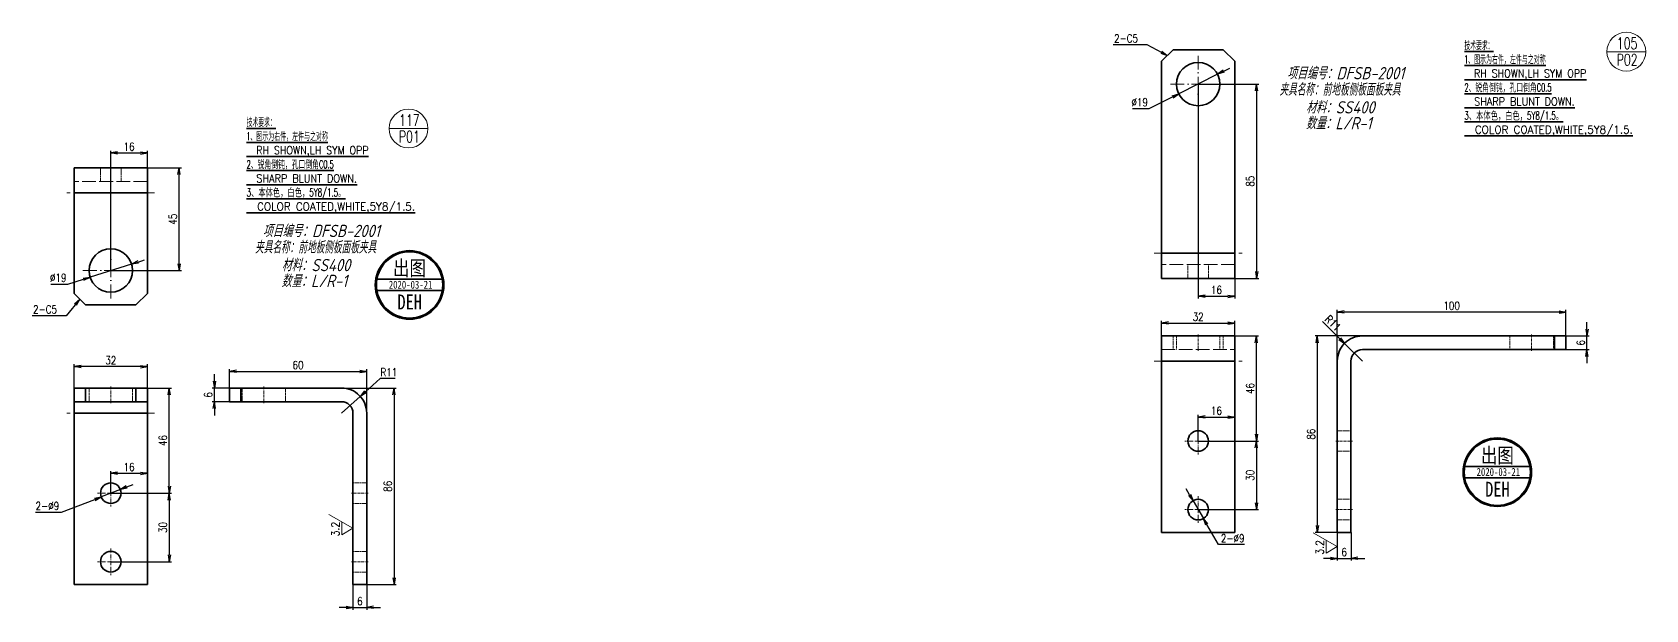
# Model space of a CAD drawing. Header units: millimetres. Extents: x 1333 to 104182, y -62926 to -5704.
# Drawn here: x 51779 to 52484, y -62926 to -62674 of the extents above; entities that cross this region are included whole.
import ezdxf
from ezdxf.enums import TextEntityAlignment as Align

# ---------------------------------------------------------------- set-up
doc = ezdxf.new("R2010")
doc.units = ezdxf.units.MM
doc.header["$LTSCALE"] = 0.5
doc.linetypes.add('DASHDOT', pattern=[18.5, 12, -3, 0.5, -3])
doc.linetypes.add('DASHED', pattern=[15, 12, -3])
for name, color, linetype in [('08', 1, 'Continuous'), ('11', 3, 'Continuous'), ('7标注层', 4, 'Continuous'), ('DIM', 7, 'Continuous')]:
    doc.layers.add(name, color=color, linetype=linetype)
for name, color, linetype, lineweight in [('TEXT', 1, 'Continuous', 35), ('印章专用-出图', 1, 'Continuous', 80), ('材质&数量层', 1, 'Continuous', 9)]:
    doc.layers.add(name, color=color, linetype=linetype, lineweight=lineweight)
doc.styles.add('GB', font='gbeitc.shx', dxfattribs={"bigfont": 'gbcbig.shx'})
doc.styles.add('KAI', font='simplex.shx', dxfattribs={"width": 0.8, "bigfont": 'extfont.shx'})
doc.styles.get("Standard").update_dxf_attribs({"font": 'simplex.shx'})
doc.styles.add('国标', font='simfang.ttf', dxfattribs={"width": 0.8})
doc.dimstyles.new('KAI', dxfattribs={"dimtxt": 3.5, "dimasz": 3, "dimexe": 1, "dimexo": 0, "dimgap": 1, "dimtad": 1, "dimtoh": 1, "dimdsep": 46, "dimtxsty": 'KAI', "dimblk1": 'OPEN', "dimblk2": 'OPEN', "dimsah": 1, "dimcen": 0, "dimclrd": 7, "dimclre": 7, "dimclrt": 140, "dimazin": 2, "dimtfac": 0.7, "dimtix": 1, "dimtmove": 0, "dimatfit": 3, "dimldrblk": 'OPEN', "dimfxl": 0, "dimtvp": 1, "dimtolj": 2, "dimarcsym": 0})
doc.dimstyles.new('KAI-1', dxfattribs={"dimtxt": 3.5, "dimasz": 3, "dimexe": 1, "dimexo": 0, "dimgap": 1, "dimtad": 1, "dimtoh": 1, "dimdsep": 46, "dimtxsty": 'KAI', "dimblk1": 'OPEN', "dimblk2": 'OPEN', "dimsah": 1, "dimcen": 0, "dimclrd": 7, "dimclre": 7, "dimclrt": 140, "dimaunit": 1, "dimazin": 2, "dimtfac": 0.7, "dimtix": 1, "dimtmove": 0, "dimatfit": 3, "dimldrblk": 'OPEN', "dimfxl": 0, "dimtvp": 1, "dimtolj": 2, "dimarcsym": 0})

# ---------------------------------------------------------------- blocks, each defined once
blk = doc.blocks.new('_Open')
at = {"color": 0, "linetype": 'ByBlock', "lineweight": -2}
for p, q in [((-1, 0.17), (0, 0)), ((-1, -0.17), (0, 0)), ((0, 0), (-1, 0))]:
    blk.add_line(p, q, dxfattribs=at)
blk = doc.blocks.new('*D105')
at = {"layer": '7标注层', "color": 7, "lineweight": -2, "transparency": 16777216}
for p, q in [((51918.94, -62915.3), (51918.94, -62926.3)), ((51924.94, -62915.3), (51924.94, -62926.3)), ((51915.94, -62925.3), (51912.94, -62925.3)), ((51918.94, -62925.3), (51924.94, -62925.3)), ((51927.94, -62925.3), (51930.94, -62925.3))]:
    blk.add_line(p, q, dxfattribs=at)
at = {"layer": 'Defpoints', "color": 0, "transparency": 16777216}
for p in [(51918.94, -62915.3), (51924.94, -62915.3), (51924.94, -62925.3)]:
    blk.add_point(p, dxfattribs=at)
at = {"layer": '7标注层', "color": 7, "lineweight": -2, "transparency": 16777216, "xscale": 3, "yscale": 3, "zscale": 3}
blk.add_blockref('_Open', (51918.94, -62925.3), dxfattribs=at)
at = {"layer": '7标注层', "color": 7, "lineweight": -2, "transparency": 16777216, "xscale": 3, "yscale": 3, "zscale": 3, "rotation": 180}
blk.add_blockref('_Open', (51924.94, -62925.3), dxfattribs=at)
at = {"layer": '7标注层', "color": 140, "transparency": 16777216, "insert": (51921.94, -62922.55), "char_height": 3.5, "attachment_point": 5, "style": 'KAI'}
blk.add_mtext('\\A2;6', dxfattribs=at)
blk = doc.blocks.new('*D106')
at = {"layer": '7标注层', "color": 7, "lineweight": -2, "transparency": 16777216}
for p, q in [((51858.37, -62826.3), (51858.37, -62823.3)), ((51864.94, -62829.3), (51857.37, -62829.3)), ((51864.94, -62835.3), (51857.37, -62835.3)), ((51858.37, -62835.3), (51858.37, -62829.3)), ((51858.37, -62838.3), (51858.37, -62841.3))]:
    blk.add_line(p, q, dxfattribs=at)
at = {"layer": 'Defpoints', "color": 0, "transparency": 16777216}
for p in [(51858.37, -62829.3), (51864.94, -62829.3), (51864.94, -62835.3)]:
    blk.add_point(p, dxfattribs=at)
at = {"layer": '7标注层', "color": 7, "lineweight": -2, "transparency": 16777216, "xscale": 3, "yscale": 3, "zscale": 3}
for p, rotation in [((51858.37, -62829.3), 270), ((51858.37, -62835.3), 90)]:
    blk.add_blockref('_Open', p, dxfattribs=dict(at, rotation=rotation))
at = {"layer": '7标注层', "color": 140, "transparency": 16777216, "insert": (51855.62, -62832.3), "char_height": 3.5, "attachment_point": 5, "rotation": 90, "style": 'KAI'}
blk.add_mtext('\\A2;6', dxfattribs=at)
blk = doc.blocks.new('*D107')
at = {"layer": '7标注层', "color": 7, "lineweight": -2, "transparency": 16777216}
for p, q in [((51864.94, -62829.3), (51864.94, -62821.04)), ((51924.94, -62840.3), (51924.94, -62821.04)), ((51867.94, -62822.04), (51921.94, -62822.04))]:
    blk.add_line(p, q, dxfattribs=at)
at = {"layer": 'Defpoints', "color": 0, "transparency": 16777216}
for p in [(51924.94, -62822.04), (51864.94, -62829.3), (51924.94, -62840.3)]:
    blk.add_point(p, dxfattribs=at)
at = {"layer": '7标注层', "color": 7, "lineweight": -2, "transparency": 16777216, "xscale": 3, "yscale": 3, "zscale": 3, "rotation": 180}
blk.add_blockref('_Open', (51864.94, -62822.04), dxfattribs=at)
at = {"layer": '7标注层', "color": 7, "lineweight": -2, "transparency": 16777216, "xscale": 3, "yscale": 3, "zscale": 3}
blk.add_blockref('_Open', (51924.94, -62822.04), dxfattribs=at)
at = {"layer": '7标注层', "color": 140, "transparency": 16777216, "insert": (51894.94, -62819.29), "char_height": 3.5, "attachment_point": 5, "style": 'KAI'}
blk.add_mtext('\\A2;60', dxfattribs=at)
blk = doc.blocks.new('*D108')
at = {"layer": '7标注层', "color": 7, "lineweight": -2, "transparency": 16777216}
for p, q in [((51913.94, -62829.3), (51937.89, -62829.3)), ((51936.89, -62832.3), (51936.89, -62912.3)), ((51924.94, -62915.3), (51937.89, -62915.3))]:
    blk.add_line(p, q, dxfattribs=at)
at = {"layer": 'Defpoints', "color": 0, "transparency": 16777216}
for p in [(51913.94, -62829.3), (51924.94, -62915.3), (51936.89, -62915.3)]:
    blk.add_point(p, dxfattribs=at)
at = {"layer": '7标注层', "color": 7, "lineweight": -2, "transparency": 16777216, "xscale": 3, "yscale": 3, "zscale": 3}
for p, rotation in [((51936.89, -62829.3), 90), ((51936.89, -62915.3), 270)]:
    blk.add_blockref('_Open', p, dxfattribs=dict(at, rotation=rotation))
at = {"layer": '7标注层', "color": 140, "transparency": 16777216, "insert": (51934.14, -62872.3), "char_height": 3.5, "attachment_point": 5, "rotation": 90, "style": 'KAI'}
blk.add_mtext('\\A2;86', dxfattribs=at)
blk = doc.blocks.new('*D109')
at = {"layer": '7标注层', "color": 7, "lineweight": -2, "transparency": 16777216}
for p, q in [((51797.02, -62829.3), (51797.02, -62818.92)), ((51826.02, -62819.92), (51800.02, -62819.92)), ((51829.02, -62829.3), (51829.02, -62818.92))]:
    blk.add_line(p, q, dxfattribs=at)
at = {"layer": 'Defpoints', "color": 0, "transparency": 16777216}
for p in [(51797.02, -62819.92), (51797.02, -62829.3), (51829.02, -62829.3)]:
    blk.add_point(p, dxfattribs=at)
at = {"layer": '7标注层', "color": 7, "lineweight": -2, "transparency": 16777216, "xscale": 3, "yscale": 3, "zscale": 3, "rotation": 180}
blk.add_blockref('_Open', (51797.02, -62819.92), dxfattribs=at)
at = {"layer": '7标注层', "color": 7, "lineweight": -2, "transparency": 16777216, "xscale": 3, "yscale": 3, "zscale": 3}
blk.add_blockref('_Open', (51829.02, -62819.92), dxfattribs=at)
at = {"layer": '7标注层', "color": 140, "transparency": 16777216, "insert": (51813.02, -62817.17), "char_height": 3.5, "attachment_point": 5, "style": 'KAI'}
blk.add_mtext('\\A2;32', dxfattribs=at)
blk = doc.blocks.new('*D110')
at = {"layer": '7标注层', "color": 7, "lineweight": -2, "transparency": 16777216}
for p, q in [((51829.02, -62829.3), (51839.56, -62829.3)), ((51838.56, -62872.3), (51838.56, -62832.3)), ((51813.02, -62875.3), (51839.56, -62875.3))]:
    blk.add_line(p, q, dxfattribs=at)
at = {"layer": 'Defpoints', "color": 0, "transparency": 16777216}
for p in [(51829.02, -62829.3), (51838.56, -62829.3), (51813.02, -62875.3)]:
    blk.add_point(p, dxfattribs=at)
at = {"layer": '7标注层', "color": 7, "lineweight": -2, "transparency": 16777216, "xscale": 3, "yscale": 3, "zscale": 3}
for p, rotation in [((51838.56, -62829.3), 90), ((51838.56, -62875.3), 270)]:
    blk.add_blockref('_Open', p, dxfattribs=dict(at, rotation=rotation))
at = {"layer": '7标注层', "color": 140, "transparency": 16777216, "insert": (51835.81, -62852.3), "char_height": 3.5, "attachment_point": 5, "rotation": 90, "style": 'KAI'}
blk.add_mtext('\\A2;46', dxfattribs=at)
blk = doc.blocks.new('*D111')
at = {"layer": '7标注层', "color": 7, "lineweight": -2, "transparency": 16777216}
for p, q in [((51813.02, -62875.3), (51813.02, -62865.61)), ((51816.02, -62866.61), (51826.02, -62866.61)), ((51829.02, -62875.3), (51829.02, -62865.61))]:
    blk.add_line(p, q, dxfattribs=at)
at = {"layer": 'Defpoints', "color": 0, "transparency": 16777216}
for p in [(51829.02, -62866.61), (51813.02, -62875.3), (51829.02, -62875.3)]:
    blk.add_point(p, dxfattribs=at)
at = {"layer": '7标注层', "color": 7, "lineweight": -2, "transparency": 16777216, "xscale": 3, "yscale": 3, "zscale": 3, "rotation": 180}
blk.add_blockref('_Open', (51813.02, -62866.61), dxfattribs=at)
at = {"layer": '7标注层', "color": 7, "lineweight": -2, "transparency": 16777216, "xscale": 3, "yscale": 3, "zscale": 3}
blk.add_blockref('_Open', (51829.02, -62866.61), dxfattribs=at)
at = {"layer": '7标注层', "color": 140, "transparency": 16777216, "insert": (51821.02, -62863.86), "char_height": 3.5, "attachment_point": 5, "style": 'KAI'}
blk.add_mtext('\\A2;16', dxfattribs=at)
blk = doc.blocks.new('*D112')
at = {"layer": '7标注层', "color": 7, "lineweight": -2, "transparency": 16777216}
for p, q in [((51813.02, -62875.3), (51839.56, -62875.3)), ((51838.56, -62878.3), (51838.56, -62902.3)), ((51813.02, -62905.3), (51839.56, -62905.3))]:
    blk.add_line(p, q, dxfattribs=at)
at = {"layer": 'Defpoints', "color": 0, "transparency": 16777216}
for p in [(51813.02, -62875.3), (51813.02, -62905.3), (51838.56, -62905.3)]:
    blk.add_point(p, dxfattribs=at)
at = {"layer": '7标注层', "color": 7, "lineweight": -2, "transparency": 16777216, "xscale": 3, "yscale": 3, "zscale": 3}
for p, rotation in [((51838.56, -62875.3), 90), ((51838.56, -62905.3), 270)]:
    blk.add_blockref('_Open', p, dxfattribs=dict(at, rotation=rotation))
at = {"layer": '7标注层', "color": 140, "transparency": 16777216, "insert": (51835.81, -62890.3), "char_height": 3.5, "attachment_point": 5, "rotation": 90, "style": 'KAI'}
blk.add_mtext('\\A2;30', dxfattribs=at)
blk = doc.blocks.new('*D113')
at = {"layer": '7标注层', "color": 7, "lineweight": -2, "transparency": 16777216}
for p, q in [((51829.02, -62732.93), (51843.92, -62732.93)), ((51842.92, -62774.93), (51842.92, -62735.93)), ((51813.02, -62777.93), (51843.92, -62777.93))]:
    blk.add_line(p, q, dxfattribs=at)
at = {"layer": 'Defpoints', "color": 0, "transparency": 16777216}
for p in [(51829.02, -62732.93), (51842.92, -62732.93), (51813.02, -62777.93)]:
    blk.add_point(p, dxfattribs=at)
at = {"layer": '7标注层', "color": 7, "lineweight": -2, "transparency": 16777216, "xscale": 3, "yscale": 3, "zscale": 3}
for p, rotation in [((51842.92, -62732.93), 90), ((51842.92, -62777.93), 270)]:
    blk.add_blockref('_Open', p, dxfattribs=dict(at, rotation=rotation))
at = {"layer": '7标注层', "color": 140, "transparency": 16777216, "insert": (51840.17, -62755.43), "char_height": 3.5, "attachment_point": 5, "rotation": 90, "style": 'KAI'}
blk.add_mtext('\\A2;45', dxfattribs=at)
blk = doc.blocks.new('*D114')
at = {"layer": '7标注层', "color": 7, "lineweight": -2, "transparency": 16777216}
for p, q in [((51813.02, -62777.93), (51813.02, -62725.48)), ((51816.02, -62726.48), (51826.02, -62726.48)), ((51829.02, -62732.93), (51829.02, -62725.48))]:
    blk.add_line(p, q, dxfattribs=at)
at = {"layer": 'Defpoints', "color": 0, "transparency": 16777216}
for p in [(51829.02, -62726.48), (51829.02, -62732.93), (51813.02, -62777.93)]:
    blk.add_point(p, dxfattribs=at)
at = {"layer": '7标注层', "color": 7, "lineweight": -2, "transparency": 16777216, "xscale": 3, "yscale": 3, "zscale": 3, "rotation": 180}
blk.add_blockref('_Open', (51813.02, -62726.48), dxfattribs=at)
at = {"layer": '7标注层', "color": 7, "lineweight": -2, "transparency": 16777216, "xscale": 3, "yscale": 3, "zscale": 3}
blk.add_blockref('_Open', (51829.02, -62726.48), dxfattribs=at)
at = {"layer": '7标注层', "color": 140, "transparency": 16777216, "insert": (51821.02, -62723.73), "char_height": 3.5, "attachment_point": 5, "style": 'KAI'}
blk.add_mtext('\\A2;16', dxfattribs=at)
blk = doc.blocks.new('*D115')
at = {"layer": '7标注层', "color": 7, "lineweight": -2, "transparency": 16777216}
for p, q in [((51822.08, -62775.09), (51803.95, -62780.77)), ((51824.94, -62774.19), (51827.81, -62773.29)), ((51786.82, -62783.82), (51794.22, -62783.82)), ((51794.22, -62783.82), (51801.09, -62781.67))]:
    blk.add_line(p, q, dxfattribs=at)
at = {"layer": 'Defpoints', "color": 0, "transparency": 16777216}
for p in [(51822.08, -62775.09), (51803.95, -62780.77)]:
    blk.add_point(p, dxfattribs=at)
at = {"layer": '7标注层', "color": 7, "lineweight": -2, "transparency": 16777216, "xscale": 3, "yscale": 3, "zscale": 3}
for p, rotation in [((51822.08, -62775.09), 197.400691478073), ((51803.95, -62780.77), 17.40069147807296)]:
    blk.add_blockref('_Open', p, dxfattribs=dict(at, rotation=rotation))
at = {"layer": '7标注层', "color": 140, "transparency": 16777216, "insert": (51790.02, -62781.07), "char_height": 3.5, "attachment_point": 5, "style": 'KAI'}
blk.add_mtext('\\A2;∅19', dxfattribs=at)
blk = doc.blocks.new('*D116')
at = {"layer": '7标注层', "color": 7, "lineweight": -2, "transparency": 16777216}
for p, q in [((51791.48, -62883.66), (51806.03, -62878.01)), ((51817.21, -62873.67), (51808.82, -62876.92)), ((51820.01, -62872.58), (51822.8, -62871.49)), ((51780.08, -62883.66), (51791.48, -62883.66))]:
    blk.add_line(p, q, dxfattribs=at)
at = {"layer": 'Defpoints', "color": 0, "transparency": 16777216}
for p in [(51808.82, -62876.92), (51817.21, -62873.67)]:
    blk.add_point(p, dxfattribs=at)
at = {"layer": '7标注层', "color": 7, "lineweight": -2, "transparency": 16777216, "xscale": 3, "yscale": 3, "zscale": 3}
for p, rotation in [((51808.82, -62876.92), 21.22664548946616), ((51817.21, -62873.67), 201.2266454894662)]:
    blk.add_blockref('_Open', p, dxfattribs=dict(at, rotation=rotation))
at = {"layer": '7标注层', "color": 140, "transparency": 16777216, "insert": (51785.28, -62880.91), "char_height": 3.5, "attachment_point": 5, "style": 'KAI'}
blk.add_mtext('\\A2;2-%%c9', dxfattribs=at)
blk = doc.blocks.new('cct1')
at = {"color": 3, "lineweight": 13, "ltscale": 0.303109}
blk.add_line((53697.91, -20353.34), (53703.97, -20342.84), dxfattribs=at)
at = {"color": 3, "lineweight": 13, "ltscale": 0.141451}
for p, q in [((53697.91, -20353.34), (53695.08, -20348.44)), ((53695.08, -20348.44), (53700.74, -20348.44))]:
    blk.add_line(p, q, dxfattribs=at)
blk = doc.blocks.new('*D117')
at = {"layer": '7标注层', "color": 7, "lineweight": -2, "transparency": 16777216}
for p, q in [((51930.86, -62825.16), (51924.37, -62830.96)), ((51937.46, -62825.16), (51930.86, -62825.16)), ((51913.94, -62840.3), (51922.14, -62832.96))]:
    blk.add_line(p, q, dxfattribs=at)
at = {"layer": 'Defpoints', "color": 0, "transparency": 16777216}
for p in [(51922.14, -62832.96), (51913.94, -62840.3)]:
    blk.add_point(p, dxfattribs=at)
at = {"layer": '7标注层', "color": 7, "lineweight": -2, "transparency": 16777216, "xscale": 3, "yscale": 3, "zscale": 3, "rotation": 221.810880834667}
blk.add_blockref('_Open', (51922.14, -62832.96), dxfattribs=at)
at = {"layer": '7标注层', "color": 140, "transparency": 16777216, "insert": (51934.66, -62822.41), "char_height": 3.5, "attachment_point": 5, "style": 'KAI'}
blk.add_mtext('\\A2;R11', dxfattribs=at)
blk = doc.blocks.new('出图章')
at = {"layer": '印章专用-出图'}
h = blk.add_hatch(color=256, dxfattribs=at)
h.paths.add_polyline_path([(-15, 0, 1), (15, 0, 1)])
h.paths.add_polyline_path([(14.5, 0, -1), (-14.5, 0, -1)], flags=16)
h.paths.add_polyline_path([(-7.31, -12.35), (7.41, -12.35), (7.41, -2.73), (-7.31, -2.73)], flags=8)
at = {"layer": '印章专用-出图', "lineweight": 35}
for p, q in [((-14.28, 2.5), (14.28, 2.5)), ((-14.28, -2.5), (14.28, -2.5))]:
    blk.add_line(p, q, dxfattribs=at)
for radius in [15, 14.5]:
    blk.add_circle((0, 0), radius, dxfattribs=at)
at = {"layer": '印章专用-出图', "color": 4, "style": '国标', "width": 0.8}
blk.add_text('DEH', height=6.562, dxfattribs=at).set_placement((0.05, -10.74), align=Align.CENTER)
at = {"layer": '印章专用-出图', "color": 3, "style": '国标', "width": 0.8}
blk.add_attdef('出图', text='', height=6.6, dxfattribs=at).set_placement((0, 7.35), align=Align.MIDDLE_CENTER)
at = {"layer": '印章专用-出图', "color": 2, "style": '国标', "width": 0.8}
blk.add_attdef('XXXX.XX.XX', text='', height=3.5, dxfattribs=at).set_placement((0.45, 0.1), align=Align.MIDDLE_CENTER)
blk = doc.blocks.new('YZ-CT')
at = {"layer": '印章专用-出图'}
blk.add_blockref('出图章', (0.63, 0), dxfattribs=at).add_auto_attribs({'出图': '出图', 'XXXX.XX.XX': '2020-03-21'})
blk = doc.blocks.new('*D118')
at = {"layer": '7标注层', "color": 7, "lineweight": -2, "transparency": 16777216}
for p, q in [((52349.42, -62892.49), (52349.42, -62904.82)), ((52355.42, -62892.49), (52355.42, -62904.82)), ((52346.42, -62903.82), (52343.42, -62903.82)), ((52349.42, -62903.82), (52355.42, -62903.82)), ((52358.42, -62903.82), (52361.42, -62903.82))]:
    blk.add_line(p, q, dxfattribs=at)
at = {"layer": 'Defpoints', "color": 0, "transparency": 16777216}
for p in [(52349.42, -62892.49), (52355.42, -62892.49), (52355.42, -62903.82)]:
    blk.add_point(p, dxfattribs=at)
at = {"layer": '7标注层', "color": 7, "lineweight": -2, "transparency": 16777216, "xscale": 3, "yscale": 3, "zscale": 3}
blk.add_blockref('_Open', (52349.42, -62903.82), dxfattribs=at)
at = {"layer": '7标注层', "color": 7, "lineweight": -2, "transparency": 16777216, "xscale": 3, "yscale": 3, "zscale": 3, "rotation": 180}
blk.add_blockref('_Open', (52355.42, -62903.82), dxfattribs=at)
at = {"layer": '7标注层', "color": 140, "transparency": 16777216, "insert": (52352.42, -62901.07), "char_height": 3.5, "attachment_point": 5, "style": 'KAI'}
blk.add_mtext('\\A2;6', dxfattribs=at)
blk = doc.blocks.new('*D119')
at = {"layer": '7标注层', "color": 7, "lineweight": -2, "transparency": 16777216}
for p, q in [((52458.61, -62803.49), (52458.61, -62800.49)), ((52449.42, -62806.49), (52459.61, -62806.49)), ((52458.61, -62812.49), (52458.61, -62806.49)), ((52449.42, -62812.49), (52459.61, -62812.49)), ((52458.61, -62815.49), (52458.61, -62818.49))]:
    blk.add_line(p, q, dxfattribs=at)
at = {"layer": 'Defpoints', "color": 0, "transparency": 16777216}
for p in [(52449.42, -62806.49), (52458.61, -62806.49), (52449.42, -62812.49)]:
    blk.add_point(p, dxfattribs=at)
at = {"layer": '7标注层', "color": 7, "lineweight": -2, "transparency": 16777216, "xscale": 3, "yscale": 3, "zscale": 3}
for p, rotation in [((52458.61, -62806.49), 270), ((52458.61, -62812.49), 90)]:
    blk.add_blockref('_Open', p, dxfattribs=dict(at, rotation=rotation))
at = {"layer": '7标注层', "color": 140, "transparency": 16777216, "insert": (52455.86, -62809.49), "char_height": 3.5, "attachment_point": 5, "rotation": 90, "style": 'KAI'}
blk.add_mtext('\\A2;6', dxfattribs=at)
blk = doc.blocks.new('*D120')
at = {"layer": '7标注层', "color": 7, "lineweight": -2, "transparency": 16777216}
for p, q in [((52349.42, -62817.49), (52349.42, -62795.05)), ((52446.42, -62796.05), (52352.42, -62796.05)), ((52449.42, -62806.49), (52449.42, -62795.05))]:
    blk.add_line(p, q, dxfattribs=at)
at = {"layer": 'Defpoints', "color": 0, "transparency": 16777216}
for p in [(52349.42, -62796.05), (52449.42, -62806.49), (52349.42, -62817.49)]:
    blk.add_point(p, dxfattribs=at)
at = {"layer": '7标注层', "color": 7, "lineweight": -2, "transparency": 16777216, "xscale": 3, "yscale": 3, "zscale": 3, "rotation": 180}
blk.add_blockref('_Open', (52349.42, -62796.05), dxfattribs=at)
at = {"layer": '7标注层', "color": 7, "lineweight": -2, "transparency": 16777216, "xscale": 3, "yscale": 3, "zscale": 3}
blk.add_blockref('_Open', (52449.42, -62796.05), dxfattribs=at)
at = {"layer": '7标注层', "color": 140, "transparency": 16777216, "insert": (52399.42, -62793.3), "char_height": 3.5, "attachment_point": 5, "style": 'KAI'}
blk.add_mtext('\\A2;100', dxfattribs=at)
blk = doc.blocks.new('*D121')
at = {"layer": '7标注层', "color": 7, "lineweight": -2, "transparency": 16777216}
for p, q in [((52360.42, -62806.49), (52339.68, -62806.49)), ((52340.68, -62809.49), (52340.68, -62889.49)), ((52349.42, -62892.49), (52339.68, -62892.49))]:
    blk.add_line(p, q, dxfattribs=at)
at = {"layer": 'Defpoints', "color": 0, "transparency": 16777216}
for p in [(52360.42, -62806.49), (52340.68, -62892.49), (52349.42, -62892.49)]:
    blk.add_point(p, dxfattribs=at)
at = {"layer": '7标注层', "color": 7, "lineweight": -2, "transparency": 16777216, "xscale": 3, "yscale": 3, "zscale": 3}
for p, rotation in [((52340.68, -62806.49), 90), ((52340.68, -62892.49), 270)]:
    blk.add_blockref('_Open', p, dxfattribs=dict(at, rotation=rotation))
at = {"layer": '7标注层', "color": 140, "transparency": 16777216, "insert": (52337.93, -62849.49), "char_height": 3.5, "attachment_point": 5, "rotation": 90, "style": 'KAI'}
blk.add_mtext('\\A2;86', dxfattribs=at)
blk = doc.blocks.new('*D122')
at = {"layer": '7标注层', "color": 7, "lineweight": -2, "transparency": 16777216}
for p, q in [((52272.58, -62806.49), (52272.58, -62799.89)), ((52304.58, -62806.49), (52304.58, -62799.89)), ((52275.58, -62800.89), (52301.58, -62800.89))]:
    blk.add_line(p, q, dxfattribs=at)
at = {"layer": 'Defpoints', "color": 0, "transparency": 16777216}
for p in [(52272.58, -62806.49), (52304.58, -62800.89), (52304.58, -62806.49)]:
    blk.add_point(p, dxfattribs=at)
at = {"layer": '7标注层', "color": 7, "lineweight": -2, "transparency": 16777216, "xscale": 3, "yscale": 3, "zscale": 3, "rotation": 180}
blk.add_blockref('_Open', (52272.58, -62800.89), dxfattribs=at)
at = {"layer": '7标注层', "color": 7, "lineweight": -2, "transparency": 16777216, "xscale": 3, "yscale": 3, "zscale": 3}
blk.add_blockref('_Open', (52304.58, -62800.89), dxfattribs=at)
at = {"layer": '7标注层', "color": 140, "transparency": 16777216, "insert": (52288.58, -62798.14), "char_height": 3.5, "attachment_point": 5, "style": 'KAI'}
blk.add_mtext('\\A2;32', dxfattribs=at)
blk = doc.blocks.new('*D123')
at = {"layer": '7标注层', "color": 7, "lineweight": -2, "transparency": 16777216}
for p, q in [((52304.58, -62806.49), (52315.03, -62806.49)), ((52314.03, -62849.49), (52314.03, -62809.49)), ((52288.58, -62852.49), (52315.03, -62852.49))]:
    blk.add_line(p, q, dxfattribs=at)
at = {"layer": 'Defpoints', "color": 0, "transparency": 16777216}
for p in [(52304.58, -62806.49), (52314.03, -62806.49), (52288.58, -62852.49)]:
    blk.add_point(p, dxfattribs=at)
at = {"layer": '7标注层', "color": 7, "lineweight": -2, "transparency": 16777216, "xscale": 3, "yscale": 3, "zscale": 3}
for p, rotation in [((52314.03, -62806.49), 90), ((52314.03, -62852.49), 270)]:
    blk.add_blockref('_Open', p, dxfattribs=dict(at, rotation=rotation))
at = {"layer": '7标注层', "color": 140, "transparency": 16777216, "insert": (52311.28, -62829.49), "char_height": 3.5, "attachment_point": 5, "rotation": 90, "style": 'KAI'}
blk.add_mtext('\\A2;46', dxfattribs=at)
blk = doc.blocks.new('*D124')
at = {"layer": '7标注层', "color": 7, "lineweight": -2, "transparency": 16777216}
for p, q in [((52288.58, -62852.49), (52288.58, -62840.98)), ((52291.58, -62841.98), (52301.58, -62841.98)), ((52304.58, -62851.45), (52304.58, -62840.98))]:
    blk.add_line(p, q, dxfattribs=at)
at = {"layer": 'Defpoints', "color": 0, "transparency": 16777216}
for p in [(52304.58, -62841.98), (52288.58, -62852.49), (52304.58, -62851.45)]:
    blk.add_point(p, dxfattribs=at)
at = {"layer": '7标注层', "color": 7, "lineweight": -2, "transparency": 16777216, "xscale": 3, "yscale": 3, "zscale": 3, "rotation": 180}
blk.add_blockref('_Open', (52288.58, -62841.98), dxfattribs=at)
at = {"layer": '7标注层', "color": 7, "lineweight": -2, "transparency": 16777216, "xscale": 3, "yscale": 3, "zscale": 3}
blk.add_blockref('_Open', (52304.58, -62841.98), dxfattribs=at)
at = {"layer": '7标注层', "color": 140, "transparency": 16777216, "insert": (52296.58, -62839.23), "char_height": 3.5, "attachment_point": 5, "style": 'KAI'}
blk.add_mtext('\\A2;16', dxfattribs=at)
blk = doc.blocks.new('*D125')
at = {"layer": '7标注层', "color": 7, "lineweight": -2, "transparency": 16777216}
for p, q in [((52288.58, -62852.49), (52315.03, -62852.49)), ((52314.03, -62855.49), (52314.03, -62879.49)), ((52288.58, -62882.49), (52315.03, -62882.49))]:
    blk.add_line(p, q, dxfattribs=at)
at = {"layer": 'Defpoints', "color": 0, "transparency": 16777216}
for p in [(52288.58, -62852.49), (52288.58, -62882.49), (52314.03, -62882.49)]:
    blk.add_point(p, dxfattribs=at)
at = {"layer": '7标注层', "color": 7, "lineweight": -2, "transparency": 16777216, "xscale": 3, "yscale": 3, "zscale": 3}
for p, rotation in [((52314.03, -62852.49), 90), ((52314.03, -62882.49), 270)]:
    blk.add_blockref('_Open', p, dxfattribs=dict(at, rotation=rotation))
at = {"layer": '7标注层', "color": 140, "transparency": 16777216, "insert": (52311.28, -62867.49), "char_height": 3.5, "attachment_point": 5, "rotation": 90, "style": 'KAI'}
blk.add_mtext('\\A2;30', dxfattribs=at)
blk = doc.blocks.new('*D126')
at = {"layer": '7标注层', "color": 7, "lineweight": -2, "transparency": 16777216}
for p, q in [((52288.58, -62696.32), (52288.58, -62790.12)), ((52304.58, -62781.32), (52304.58, -62790.12)), ((52291.58, -62789.12), (52301.58, -62789.12))]:
    blk.add_line(p, q, dxfattribs=at)
at = {"layer": 'Defpoints', "color": 0, "transparency": 16777216}
for p in [(52288.58, -62696.32), (52304.58, -62781.32), (52304.58, -62789.12)]:
    blk.add_point(p, dxfattribs=at)
at = {"layer": '7标注层', "color": 7, "lineweight": -2, "transparency": 16777216, "xscale": 3, "yscale": 3, "zscale": 3, "rotation": 180}
blk.add_blockref('_Open', (52288.58, -62789.12), dxfattribs=at)
at = {"layer": '7标注层', "color": 7, "lineweight": -2, "transparency": 16777216, "xscale": 3, "yscale": 3, "zscale": 3}
blk.add_blockref('_Open', (52304.58, -62789.12), dxfattribs=at)
at = {"layer": '7标注层', "color": 140, "transparency": 16777216, "insert": (52296.58, -62786.37), "char_height": 3.5, "attachment_point": 5, "style": 'KAI'}
blk.add_mtext('\\A2;16', dxfattribs=at)
blk = doc.blocks.new('*D127')
at = {"layer": '7标注层', "color": 7, "lineweight": -2, "transparency": 16777216}
for p, q in [((52288.58, -62696.32), (52315.12, -62696.32)), ((52314.12, -62699.32), (52314.12, -62778.32)), ((52304.58, -62781.32), (52315.12, -62781.32))]:
    blk.add_line(p, q, dxfattribs=at)
at = {"layer": 'Defpoints', "color": 0, "transparency": 16777216}
for p in [(52288.58, -62696.32), (52304.58, -62781.32), (52314.12, -62781.32)]:
    blk.add_point(p, dxfattribs=at)
at = {"layer": '7标注层', "color": 7, "lineweight": -2, "transparency": 16777216, "xscale": 3, "yscale": 3, "zscale": 3}
for p, rotation in [((52314.12, -62696.32), 90), ((52314.12, -62781.32), 270)]:
    blk.add_blockref('_Open', p, dxfattribs=dict(at, rotation=rotation))
at = {"layer": '7标注层', "color": 140, "transparency": 16777216, "insert": (52311.37, -62738.82), "char_height": 3.5, "attachment_point": 5, "rotation": 90, "style": 'KAI'}
blk.add_mtext('\\A2;85', dxfattribs=at)
blk = doc.blocks.new('*D128')
at = {"layer": '7标注层', "color": 7, "lineweight": -2, "transparency": 16777216}
for p, q in [((52284.81, -62876.01), (52283.31, -62873.41)), ((52286.32, -62878.6), (52290.84, -62886.39)), ((52297.46, -62897.8), (52292.34, -62888.98)), ((52308.86, -62897.8), (52297.46, -62897.8))]:
    blk.add_line(p, q, dxfattribs=at)
at = {"layer": 'Defpoints', "color": 0, "transparency": 16777216}
for p in [(52286.32, -62878.6), (52290.84, -62886.39)]:
    blk.add_point(p, dxfattribs=at)
at = {"layer": '7标注层', "color": 7, "lineweight": -2, "transparency": 16777216, "xscale": 3, "yscale": 3, "zscale": 3}
for p, rotation in [((52286.32, -62878.6), 300.125545934193), ((52290.84, -62886.39), 120.125545934193)]:
    blk.add_blockref('_Open', p, dxfattribs=dict(at, rotation=rotation))
at = {"layer": '7标注层', "color": 140, "transparency": 16777216, "insert": (52303.66, -62895.05), "char_height": 3.5, "attachment_point": 5, "style": 'KAI'}
blk.add_mtext('\\A2;2-%%c9', dxfattribs=at)
blk = doc.blocks.new('*D129')
at = {"layer": '7标注层', "color": 7, "lineweight": -2, "transparency": 16777216}
for p, q in [((52297.07, -62692.06), (52280.09, -62700.58)), ((52299.75, -62690.72), (52302.43, -62689.38)), ((52259.81, -62707.03), (52267.21, -62707.03)), ((52267.21, -62707.03), (52277.4, -62701.92))]:
    blk.add_line(p, q, dxfattribs=at)
at = {"layer": 'Defpoints', "color": 0, "transparency": 16777216}
for p in [(52297.07, -62692.06), (52280.09, -62700.58)]:
    blk.add_point(p, dxfattribs=at)
at = {"layer": '7标注层', "color": 7, "lineweight": -2, "transparency": 16777216, "xscale": 3, "yscale": 3, "zscale": 3}
for p, rotation in [((52297.07, -62692.06), 206.6251767064777), ((52280.09, -62700.58), 26.6251767064777)]:
    blk.add_blockref('_Open', p, dxfattribs=dict(at, rotation=rotation))
at = {"layer": '7标注层', "color": 140, "transparency": 16777216, "insert": (52263.01, -62704.28), "char_height": 3.5, "attachment_point": 5, "style": 'KAI'}
blk.add_mtext('\\A2;∅19', dxfattribs=at)
blk = doc.blocks.new('*D130')
at = {"layer": '7标注层', "color": 7, "lineweight": -2, "transparency": 16777216}
for p, q in [((52342.89, -62800.23), (52350.44, -62807.67)), ((52360.42, -62817.49), (52352.58, -62809.78))]:
    blk.add_line(p, q, dxfattribs=at)
at = {"layer": 'Defpoints', "color": 0, "transparency": 16777216}
for p in [(52352.58, -62809.78), (52360.42, -62817.49)]:
    blk.add_point(p, dxfattribs=at)
at = {"layer": '7标注层', "color": 7, "lineweight": -2, "transparency": 16777216, "xscale": 3, "yscale": 3, "zscale": 3, "rotation": 315.4443810244475}
blk.add_blockref('_Open', (52352.58, -62809.78), dxfattribs=at)
at = {"layer": '7标注层', "color": 140, "transparency": 16777216, "insert": (52347.52, -62800.94), "char_height": 3.5, "attachment_point": 5, "rotation": 315.44438, "style": 'KAI'}
blk.add_mtext('\\A2;R11', dxfattribs=at)

msp = doc.modelspace()

# ---------------------------------------------------------------- linework, layer by layer
at = {"lineweight": 35, "ltscale": 0.176777}
for p, q in [((52277.578, -62681.322), (52272.578, -62686.322)), ((52299.578, -62681.322), (52304.578, -62686.322)), ((51802.017, -62792.929), (51797.017, -62787.929)), ((51829.017, -62787.929), (51824.017, -62792.929))]:
    msp.add_line(p, q, dxfattribs=at)
at = {"lineweight": 35}
for p, q in [((52272.578, -62770.323), (52272.578, -62686.322)), ((52277.578, -62681.322), (52299.578, -62681.322)), ((52304.578, -62770.323), (52304.578, -62686.322)), ((51829.017, -62732.929), (51797.017, -62732.929)), ((51829.017, -62743.929), (51797.017, -62743.929)), ((51797.017, -62743.929), (51797.017, -62787.929)), ((51829.017, -62743.929), (51829.017, -62787.929)), ((52272.578, -62770.323), (52304.578, -62770.323)), ((52304.578, -62781.323), (52272.578, -62781.323)), ((51824.017, -62792.929), (51802.017, -62792.929)), ((52272.578, -62806.493), (52304.578, -62806.493)), ((52360.415, -62806.493), (52444.415, -62806.493)), ((52360.415, -62812.493), (52444.415, -62812.493)), ((52272.578, -62817.493), (52272.578, -62892.493)), ((52304.578, -62817.493), (52272.578, -62817.493)), ((52304.578, -62817.493), (52304.578, -62892.493)), ((52349.415, -62817.493), (52349.415, -62892.493)), ((52355.415, -62817.493), (52355.415, -62892.493)), ((51824.017, -62829.295), (51802.017, -62829.295)), ((51824.017, -62835.295), (51802.017, -62835.295)), ((51913.939, -62829.295), (51869.939, -62829.295)), ((51913.939, -62835.295), (51869.939, -62835.295)), ((51797.017, -62840.295), (51797.017, -62915.295)), ((51829.017, -62840.295), (51797.017, -62840.295)), ((51829.017, -62840.295), (51829.017, -62915.295)), ((51918.939, -62840.295), (51918.939, -62915.295)), ((51924.939, -62840.295), (51924.939, -62915.295)), ((52272.578, -62892.493), (52304.578, -62892.493)), ((51829.017, -62915.295), (51797.017, -62915.295))]:
    msp.add_line(p, q, dxfattribs=at)
at = {"color": 1, "linetype": 'DASHDOT', "lineweight": 5}
for p, q in [((52288.578, -62683.972), (52288.578, -62708.672)), ((52300.928, -62696.322), (52276.228, -62696.322)), ((51832.217, -62743.929), (51793.816, -62743.929)), ((51813.017, -62765.579), (51813.017, -62790.279)), ((52269.378, -62770.323), (52307.778, -62770.323)), ((51825.367, -62777.929), (51800.666, -62777.929)), ((52269.378, -62817.493), (52307.778, -62817.493)), ((51832.217, -62840.295), (51793.816, -62840.295))]:
    msp.add_line(p, q, dxfattribs=at)
at = {"color": 3, "lineweight": 35, "ltscale": 0.31754}
for p, q in [((52405.01, -62682.114), (52417.712, -62682.114)), ((51872.446, -62715.737), (51885.148, -62715.737))]:
    msp.add_line(p, q, dxfattribs=at)
at = {"color": 3, "lineweight": 35}
for p, q in [((52405.01, -62688.267), (52440.574, -62688.267)), ((52405.01, -62694.42), (52458.357, -62694.42)), ((52405.01, -62700.573), (52443.115, -62700.573)), ((52405.01, -62706.727), (52453.276, -62706.727)), ((52405.01, -62712.88), (52448.195, -62712.88)), ((51872.446, -62721.89), (51908.011, -62721.89)), ((52405.01, -62719.033), (52478.679, -62719.033)), ((51872.446, -62728.044), (51925.793, -62728.044)), ((51872.446, -62734.197), (51910.551, -62734.197)), ((51872.446, -62740.35), (51920.712, -62740.35)), ((51872.446, -62746.503), (51915.632, -62746.503)), ((51872.446, -62752.656), (51946.116, -62752.656))]:
    msp.add_line(p, q, dxfattribs=at)
at = {"lineweight": 35, "ltscale": 0.275}
for p, q in [((51797.017, -62732.929), (51797.017, -62743.929)), ((51829.017, -62732.929), (51829.017, -62743.929)), ((52272.578, -62781.323), (52272.578, -62770.323)), ((52304.578, -62770.323), (52304.578, -62781.323)), ((52272.578, -62817.493), (52272.578, -62806.493)), ((52304.578, -62806.493), (52304.578, -62817.493))]:
    msp.add_line(p, q, dxfattribs=at)
at = {"color": 2, "linetype": 'DASHED', "lineweight": 5, "ltscale": 0.15}
for p, q in [((51808.517, -62732.929), (51808.517, -62738.929)), ((51808.517, -62732.929), (51808.517, -62738.929)), ((51817.517, -62732.929), (51817.517, -62738.929)), ((51817.517, -62732.929), (51817.517, -62738.929)), ((52284.078, -62781.323), (52284.078, -62775.323)), ((52284.078, -62781.323), (52284.078, -62775.323)), ((52293.078, -62781.323), (52293.078, -62775.323)), ((52293.078, -62781.323), (52293.078, -62775.323)), ((52277.578, -62806.493), (52277.578, -62812.493)), ((52279.078, -62806.493), (52279.078, -62812.493)), ((52298.078, -62806.493), (52298.078, -62812.493)), ((52299.578, -62806.493), (52299.578, -62812.493)), ((52424.915, -62806.493), (52424.915, -62812.493)), ((52443.915, -62806.493), (52443.915, -62812.493)), ((52444.415, -62806.493), (52444.415, -62812.493)), ((51803.517, -62829.295), (51803.517, -62835.295)), ((51822.517, -62829.295), (51822.517, -62835.295)), ((51869.939, -62829.295), (51869.939, -62835.295)), ((51870.439, -62829.295), (51870.439, -62835.295)), ((51889.439, -62829.295), (51889.439, -62835.295)), ((52349.415, -62847.993), (52355.415, -62847.993)), ((52349.415, -62856.993), (52355.415, -62856.993)), ((51924.939, -62870.795), (51918.939, -62870.795)), ((52349.415, -62877.993), (52355.415, -62877.993)), ((51924.939, -62879.795), (51918.939, -62879.795)), ((52349.415, -62886.993), (52355.415, -62886.993)), ((51924.939, -62900.795), (51918.939, -62900.795)), ((51924.939, -62909.795), (51918.939, -62909.795))]:
    msp.add_line(p, q, dxfattribs=at)
at = {"color": 1, "linetype": 'DASHDOT', "lineweight": 5, "ltscale": 0.180014}
msp.add_line((51813.017, -62732.329), (51813.017, -62739.529), dxfattribs=at)
at = {"color": 2, "linetype": 'DASHED', "lineweight": 5}
for p, q in [((51829.017, -62738.929), (51797.017, -62738.929)), ((51829.017, -62743.929), (51797.017, -62743.929)), ((52272.578, -62770.323), (52304.578, -62770.323)), ((52304.578, -62775.323), (52272.578, -62775.323)), ((52272.578, -62812.493), (52304.578, -62812.493)), ((52304.578, -62817.493), (52272.578, -62817.493)), ((51829.017, -62840.295), (51797.017, -62840.295))]:
    msp.add_line(p, q, dxfattribs=at)
at = {"color": 1, "linetype": 'DASHDOT', "lineweight": 5, "ltscale": 0.18}
msp.add_line((52288.578, -62781.923), (52288.578, -62774.723), dxfattribs=at)
at = {"color": 1, "linetype": 'DASHDOT', "lineweight": 5, "ltscale": 0.180015}
for p, q in [((52288.578, -62805.893), (52288.578, -62813.094)), ((52434.415, -62805.893), (52434.415, -62813.094))]:
    msp.add_line(p, q, dxfattribs=at)
at = {"lineweight": 35, "ltscale": 0.125}
for p, q in [((52449.415, -62806.493), (52444.415, -62806.493)), ((52449.415, -62812.493), (52444.415, -62812.493)), ((51802.017, -62829.295), (51797.017, -62829.295)), ((51802.017, -62835.295), (51797.017, -62835.295)), ((51797.017, -62840.295), (51797.017, -62835.295)), ((51829.017, -62829.295), (51824.017, -62829.295)), ((51824.017, -62835.295), (51829.017, -62835.295)), ((51829.017, -62835.295), (51829.017, -62840.295)), ((51869.939, -62829.295), (51864.939, -62829.295)), ((51864.939, -62835.295), (51869.939, -62835.295))]:
    msp.add_line(p, q, dxfattribs=at)
at = {"lineweight": 35, "ltscale": 0.15}
for p, q in [((52444.415, -62806.493), (52444.415, -62812.493)), ((52449.415, -62806.493), (52449.415, -62812.493)), ((51797.017, -62829.295), (51797.017, -62835.295)), ((51802.017, -62829.295), (51802.017, -62835.295)), ((51824.017, -62829.295), (51824.017, -62835.295)), ((51829.017, -62829.295), (51829.017, -62835.295)), ((51864.939, -62829.295), (51864.939, -62835.295)), ((51869.939, -62829.295), (51869.939, -62835.295)), ((52355.415, -62892.493), (52349.415, -62892.493)), ((51918.939, -62915.295), (51924.939, -62915.295))]:
    msp.add_line(p, q, dxfattribs=at)
at = {"color": 1, "linetype": 'DASHDOT', "lineweight": 5, "ltscale": 0.180016}
for p, q in [((51813.017, -62828.695), (51813.017, -62835.896)), ((51879.939, -62828.695), (51879.939, -62835.896))]:
    msp.add_line(p, q, dxfattribs=at)
at = {"color": 1, "linetype": 'DASHDOT', "lineweight": 5, "ltscale": 0.2925}
for p, q in [((52288.578, -62846.643), (52288.578, -62858.343)), ((52288.578, -62876.643), (52288.578, -62888.343)), ((51813.017, -62899.445), (51813.017, -62911.145))]:
    msp.add_line(p, q, dxfattribs=at)
at = {"color": 1, "linetype": 'DASHDOT', "lineweight": 5, "ltscale": 0.292499}
for p, q in [((52294.428, -62852.493), (52282.728, -62852.493)), ((51813.017, -62869.445), (51813.017, -62881.145)), ((52294.428, -62882.493), (52282.728, -62882.493))]:
    msp.add_line(p, q, dxfattribs=at)
at = {"color": 1, "linetype": 'DASHDOT', "lineweight": 5, "ltscale": 0.179999}
for p, q in [((52348.815, -62852.493), (52356.015, -62852.493)), ((52348.815, -62882.493), (52356.015, -62882.493))]:
    msp.add_line(p, q, dxfattribs=at)
at = {"color": 1, "linetype": 'DASHDOT', "lineweight": 5, "ltscale": 0.292505}
for p, q in [((51818.867, -62875.295), (51807.166, -62875.295)), ((51818.867, -62905.295), (51807.166, -62905.295))]:
    msp.add_line(p, q, dxfattribs=at)
at = {"color": 1, "linetype": 'DASHDOT', "lineweight": 5, "ltscale": 0.180017}
for p, q in [((51925.539, -62875.295), (51918.338, -62875.295)), ((51925.539, -62905.295), (51918.338, -62905.295))]:
    msp.add_line(p, q, dxfattribs=at)
at = {"lineweight": 35}
for centre, radius in [((52288.578, -62696.322), 9.5), ((51813.017, -62777.929), 9.5), ((52288.578, -62852.493), 4.5), ((51813.017, -62875.295), 4.5), ((52288.578, -62882.493), 4.5), ((51813.017, -62905.295), 4.5)]:
    msp.add_circle(centre, radius, dxfattribs=at)
for centre, radius, start, end in [((52360.415, -62817.493), 11, 90.000003, 180.000005), ((52360.415, -62817.493), 5, 90.000003, 180.000005), ((51913.939, -62840.295), 11, 0, 90.000003), ((51913.939, -62840.295), 5, 0, 90.000003)]:
    msp.add_arc(centre, radius, start, end, dxfattribs=at)
at = {"layer": '11', "lineweight": 9}
for p, q in [((52467.313, -62682.164), (52484.313, -62682.164)), ((51934.749, -62715.788), (51951.749, -62715.788))]:
    msp.add_line(p, q, dxfattribs=at)
for centre in [(52475.813, -62682.164), (51943.249, -62715.788)]:
    msp.add_circle(centre, 8.5, dxfattribs=at)

# ---------------------------------------------------------------- block references
at = {"layer": '08', "color": 3, "rotation": 90}
for p in [(31565.595, -116588.552), (31996.072, -116596.57)]:
    msp.add_blockref('cct1', p, dxfattribs=at)
at = {"layer": '印章专用-出图'}
for p in [(51943.058, -62784.206), (52418.781, -62866.131)]:
    msp.add_blockref('YZ-CT', p, dxfattribs=at)

# ---------------------------------------------------------------- texts
at = {"color": 3, "lineweight": 13}
for s, width, p, p2 in [('技术要求：', 0.918189, (52405.01, -62681.114), (52417.712, -62681.114)), ('1、图示为右件，左件与之对称', 0.878136, (52405.01, -62687.267), (52440.574, -62687.267)), ('  RH SHOWN,LH SYM OPP', 0.765743, (52405.01, -62693.42), (52458.357, -62693.42)), ('2、锐角倒钝，孔口倒角C0.5', 0.862751, (52405.01, -62699.573), (52443.115, -62699.573)), ('3、本体色，白色，5Y8/1.5。', 0.855158, (52405.01, -62711.88), (52448.195, -62711.88)), ('  SHARP BLUNT DOWN.', 0.776399, (52405.01, -62705.727), (52453.276, -62705.727)), ('技术要求：', 0.918189, (51872.446, -62714.737), (51885.148, -62714.737)), ('  COLOR COATED,WHITE,5Y8/1.5.', 0.843542, (52405.01, -62718.033), (52478.679, -62718.033)), ('1、图示为右件，左件与之对称', 0.878136, (51872.446, -62720.89), (51908.011, -62720.89)), ('2、锐角倒钝，孔口倒角C0.5', 0.862751, (51872.446, -62733.197), (51910.551, -62733.197)), ('  RH SHOWN,LH SYM OPP', 0.765743, (51872.446, -62727.044), (51925.793, -62727.044)), ('  SHARP BLUNT DOWN.', 0.776399, (51872.446, -62739.35), (51920.712, -62739.35)), ('3、本体色，白色，5Y8/1.5。', 0.855158, (51872.446, -62745.503), (51915.632, -62745.503)), ('  COLOR COATED,WHITE,5Y8/1.5.', 0.843542, (51872.446, -62751.656), (51946.116, -62751.656))]:
    msp.add_text(s, height=3.5, dxfattribs=dict(at, width=width)).set_placement(p, p2, align=Align.FIT)
at = {"color": 3, "lineweight": 13, "width": 0.880907}
for p, p2 in [((51912.989, -62894.223), (51912.989, -62887.763)), ((52343.465, -62902.241), (52343.465, -62895.781))]:
    msp.add_text('3.2', height=3.5, rotation=90, dxfattribs=at).set_placement(p, p2, align=Align.FIT)
at = {"layer": 'DIM', "color": 3, "char_height": 3.5, "attachment_point": 9, "style": 'KAI'}
for insert in [(52262.255, -62678.105), (51789.489, -62796.665)]:
    msp.add_mtext('{\\Fsimplex,extfont|c134;2-C5}', dxfattribs=dict(at, insert=insert))
at = {"layer": 'TEXT', "linetype": 'Continuous', "lineweight": 9, "width": 0.7}
for s, p in [('105', (52476.175, -62681.017)), ('P02', (52476.175, -62688.224)), ('117', (51943.612, -62714.64)), ('P01', (51943.612, -62721.847))]:
    msp.add_text(s, height=5, dxfattribs=at).set_placement(p, align=Align.CENTER)
at = {"layer": '材质&数量层', "style": 'GB'}
for s, p in [('项目编号：DFSB-2001', (52353.083, -62691.265)), ('材料：SS400', (52350.744, -62706.228)), ('数量：L/R-1', (52350.034, -62713.161)), ('项目编号：DFSB-2001', (51905.083, -62760.276)), ('材料：SS400', (51902.744, -62775.24)), ('数量：L/R-1', (51902.034, -62782.173))]:
    msp.add_text(s, height=5.4, dxfattribs=at).set_placement(p, align=Align.MIDDLE)
at = {"layer": '材质&数量层', "style": 'GB', "width": 0.7}
for p in [(52350.544, -62698.412), (51902.544, -62767.423)]:
    msp.add_text('夹具名称：前地板侧板面板夹具', height=5.4, dxfattribs=at).set_placement(p, align=Align.MIDDLE)

# ---------------------------------------------------------------- dimensions: what is measured, and where the dimension line sits
at = {"layer": '7标注层', "color": 3}
for p1, p2, picture, middle in [((52297.071, -62692.065), (52280.086, -62700.58), '*D129', (52263.013, -62707.033)), ((51822.082, -62775.088), (51803.951, -62780.77), '*D115', (51790.018, -62783.82))]:
    dim = msp.add_diameter_dim_2p(p1=p1, p2=p2, dimstyle='KAI-1', dxfattribs=at)
    dim.commit()
    dim.dimension.update_dxf_attribs({"geometry": picture, "text_midpoint": middle, "dimtype": 163})
for base, p1, p2, picture, middle in [((52304.578, -62789.124), (52288.578, -62696.322), (52304.578, -62781.323), '*D126', (52296.578, -62786.374)), ((51829.017, -62726.482), (51813.017, -62777.929), (51829.017, -62732.929), '*D114', (51821.017, -62723.732)), ((52349.415, -62796.052), (52449.415, -62806.493), (52349.415, -62817.493), '*D120', (52399.415, -62793.302)), ((52304.578, -62800.891), (52272.578, -62806.493), (52304.578, -62806.493), '*D122', (52288.578, -62798.141)), ((51797.017, -62819.925), (51829.017, -62829.295), (51797.017, -62829.295), '*D109', (51813.017, -62817.175)), ((51924.939, -62822.044), (51864.939, -62829.295), (51924.939, -62840.295), '*D107', (51894.939, -62819.294)), ((52304.578, -62841.979), (52288.578, -62852.493), (52304.578, -62851.447), '*D124', (52296.578, -62839.229)), ((51829.017, -62866.614), (51813.017, -62875.295), (51829.017, -62875.295), '*D111', (51821.017, -62863.864)), ((52355.415, -62903.824), (52349.415, -62892.493), (52355.415, -62892.493), '*D118', (52352.415, -62901.074)), ((51924.939, -62925.298), (51918.939, -62915.295), (51924.939, -62915.295), '*D105', (51921.939, -62922.548))]:
    dim = msp.add_linear_dim(base=base, p1=p1, p2=p2, dimstyle='KAI-1', dxfattribs=at)
    dim.commit()
    dim.dimension.update_dxf_attribs({"geometry": picture, "text_midpoint": middle})
for base, p1, p2, picture, middle in [((52314.124, -62781.323), (52288.578, -62696.322), (52304.578, -62781.323), '*D127', (52311.374, -62738.823)), ((51842.916, -62732.929), (51813.017, -62777.929), (51829.017, -62732.929), '*D113', (51840.166, -62755.429)), ((52458.614, -62806.493), (52449.415, -62812.493), (52449.415, -62806.493), '*D119', (52455.864, -62809.493)), ((52314.026, -62806.493), (52288.578, -62852.493), (52304.578, -62806.493), '*D123', (52311.276, -62829.493)), ((52340.682, -62892.493), (52360.415, -62806.493), (52349.415, -62892.493), '*D121', (52337.932, -62849.493)), ((51858.371, -62829.295), (51864.939, -62835.295), (51864.939, -62829.295), '*D106', (51855.621, -62832.295)), ((51838.556, -62829.295), (51813.017, -62875.295), (51829.017, -62829.295), '*D110', (51835.806, -62852.295)), ((51936.894, -62915.295), (51913.939, -62829.295), (51924.939, -62915.295), '*D108', (51934.144, -62872.295)), ((52314.026, -62882.493), (52288.578, -62852.493), (52288.578, -62882.493), '*D125', (52311.276, -62867.493)), ((51838.556, -62905.295), (51813.017, -62875.295), (51813.017, -62905.295), '*D112', (51835.806, -62890.295))]:
    dim = msp.add_linear_dim(base=base, p1=p1, p2=p2, angle=90, dimstyle='KAI-1', dxfattribs=at)
    dim.commit()
    dim.dimension.update_dxf_attribs({"geometry": picture, "text_midpoint": middle})
dim = msp.add_radius_dim(center=(52360.415, -62817.493), mpoint=(52352.577, -62809.776), dimstyle='KAI-1', dxfattribs=at)
dim.commit()
dim.dimension.update_dxf_attribs({"geometry": '*D130', "text_midpoint": (52347.523, -62800.94)})
dim = msp.add_radius_dim(center=(51913.939, -62840.295), mpoint=(51922.138, -62832.962), dimstyle='KAI-1', dxfattribs=at)
dim.commit()
dim.dimension.update_dxf_attribs({"geometry": '*D117', "text_midpoint": (51934.662, -62825.158), "dimtype": 164})
for p1, p2, picture, middle in [((51817.211, -62873.666), (51808.822, -62876.924), '*D116', (51785.278, -62883.661)), ((52286.32, -62878.601), (52290.837, -62886.385), '*D128', (52303.662, -62897.802))]:
    dim = msp.add_diameter_dim_2p(p1=p1, p2=p2, dimstyle='KAI-1', override={"dimpost": '2-%%c<>'}, dxfattribs=at)
    dim.commit()
    dim.dimension.update_dxf_attribs({"geometry": picture, "text_midpoint": middle, "dimtype": 163})

# ---------------------------------------------------------------- leaders
at = {"layer": 'DIM', "annotation_type": 0, "has_hookline": 1, "hookline_direction": 1, "text_width": 10.8}
for points in [[(52275.078, -62683.822), (52266.255, -62679.105), (52263.255, -62679.105)], [(51799.517, -62790.429), (51793.489, -62797.665), (51790.489, -62797.665)]]:
    msp.add_leader(points, dimstyle='KAI', override={"dimgap": 1, "dimtad": 1}, dxfattribs=at)

doc.saveas('drawing.dxf')
